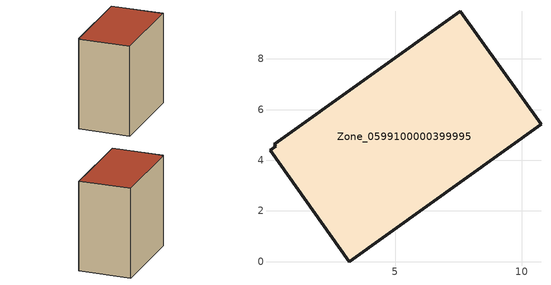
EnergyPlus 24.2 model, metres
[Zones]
Zone_0599100000399995
 floor ground (C_G): 0.06,4.38 0.28,4.54 0.23,4.63 7.58,9.87 10.76,5.41 3.18,0 z0
 wall outside (C_F): 3.18,0 10.76,5.41 7.58,9.87 0.23,4.63 0.28,4.54 0.06,4.38 3.18,0 z0:9.59
 roof outside (C_R): 0.28,4.54 0.06,4.38 3.18,0 10.76,5.41 7.58,9.87 0.23,4.63 z9.59
[BUILDING]
Pand.0599100000399995: North Axis=0; Terrain=City; Loads Convergence Tolerance Value=0.04; Temperature Convergence Tolerance Value=0.4; Solar Distribution=FullExterior; Maximum Number of Warmup Days=25; Minimum Number of Warmup Days=1
[Site:Location]
Rotterdam.The.Hague.AP_ZH_NLD Design_Conditions: Latitude=51.96; Longitude=4.45; Time Zone=1; Elevation=-4.5
[SITE:GROUNDTEMPERATURE:BUILDINGSURFACE]
18, 18, 18, 18, 18, 18, 18, 18, 18, 18, 18, 18
[MATERIAL] Thermal Absorptance=0.9; Solar Absorptance=0.7; Visible Absorptance=0.7
Name | Roughness | Thickness | Conductivity | Density | Specific Heat
G.TI.2006-2014 | MediumSmooth | 0.15 | 0.06 | 540 | 1210
F.TI.2006-2014 | Rough | 0.3 | 0.12 | 1920 | 840
R.TI.2006-2014 | MediumRough | 0.2 | 0.08 | 1500 | 1000
[CONSTRUCTION]
C_G: G.TI.2006-2014
C_F: F.TI.2006-2014
C_R: R.TI.2006-2014
[ZONE]
Zone_0599100000399995: Type=1; Multiplier=1; Ceiling Height=Autocalculate; Volume=Autocalculate; Floor Area=autocalculate; Part of Total Floor Area=Yes
[ZONEINFILTRATION:DESIGNFLOWRATE]
Infil_Zone_0599100000399995: Zone or ZoneList or Space or SpaceList=Zone_0599100000399995; Schedule=AlwaysOn; Design Flow Rate Calculation Method=Flow/Area; Flow Rate per Floor Area=0.0015; Constant Term Coefficient=1; Temperature Term Coefficient=0; Velocity Term Coefficient=0; Velocity Squared Term Coefficient=0
[HVACTEMPLATE:ZONE:IDEALLOADSAIRSYSTEM]
Zone_0599100000399995: Maximum Heating Supply Air Temperature=50; Minimum Cooling Supply Air Temperature=13; Maximum Heating Supply Air Humidity Ratio=0.0156; Minimum Cooling Supply Air Humidity Ratio=0.0077; Heating Limit=NoLimit; Cooling Limit=NoLimit; Dehumidification Control Type=ConstantSensibleHeatRatio; Cooling Sensible Heat Ratio=0.7; Dehumidification Setpoint=60; Humidification Control Type=None; Humidification Setpoint=30; Outdoor Air Method=None; Outdoor Air Flow Rate per Person=0.00944; Outdoor Air Flow Rate per Zone Floor Area=0; Outdoor Air Flow Rate per Zone=0; Demand Controlled Ventilation Type=None; Outdoor Air Economizer Type=NoEconomizer; Heat Recovery Type=None; Sensible Heat Recovery Effectiveness=0.7; Latent Heat Recovery Effectiveness=0.65
[ZONECONTROL:THERMOSTAT]
ThermostatControl_Zone_0599100000399995: Zone or ZoneList=Zone_0599100000399995; Control Type Schedule=DualSetpointControlType; Control 1=Thermostat_Zone_0599100000399995; Temperature Difference Between Cutout And Setpoint=0
[THERMOSTATSETPOINT:DUALSETPOINT]
Thermostat_Zone_0599100000399995: Heating Setpoint Temperature Schedule=HeatingSetpoint_Zone_0599100000399995; Cooling Setpoint Temperature Schedule=CoolingSetpoint_Zone_0599100000399995
[SCHEDULE:COMPACT]
HeatingSetpoint_Zone_0599100000399995: Through: 12/31, For: AllDays, Until: 24:00, 21
CoolingSetpoint_Zone_0599100000399995: Through: 12/31, For: AllDays, Until: 24:00, 24
DualSetpointControlType: Through: 12/31, For: AllDays, Until: 24:00, 4
AlwaysOn: Through: 12/31, For: AllDays, Until: 24:00, 1
